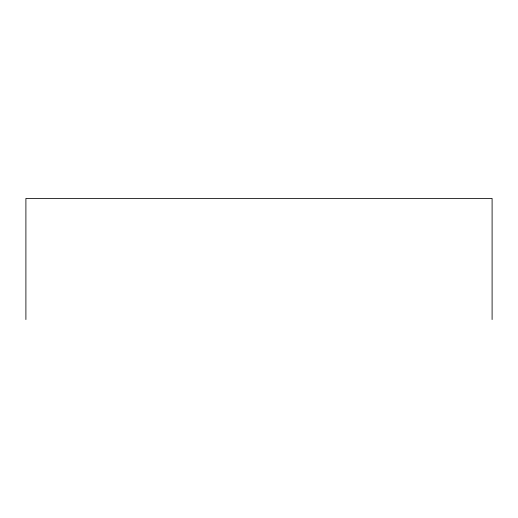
<?xml version="1.0" encoding="UTF-8"?>
<svg xmlns="http://www.w3.org/2000/svg" width="518" height="518" viewBox="0 0 518 518"><rect width="100%" height="100%" fill="white"/><g stroke="black" fill="none" stroke-linecap="round" stroke-linejoin="round"><path stroke-width="0.78" d="M492.1 319.554L492.1 198.446L25.9 198.446L25.9 319.554"/></g></svg>
